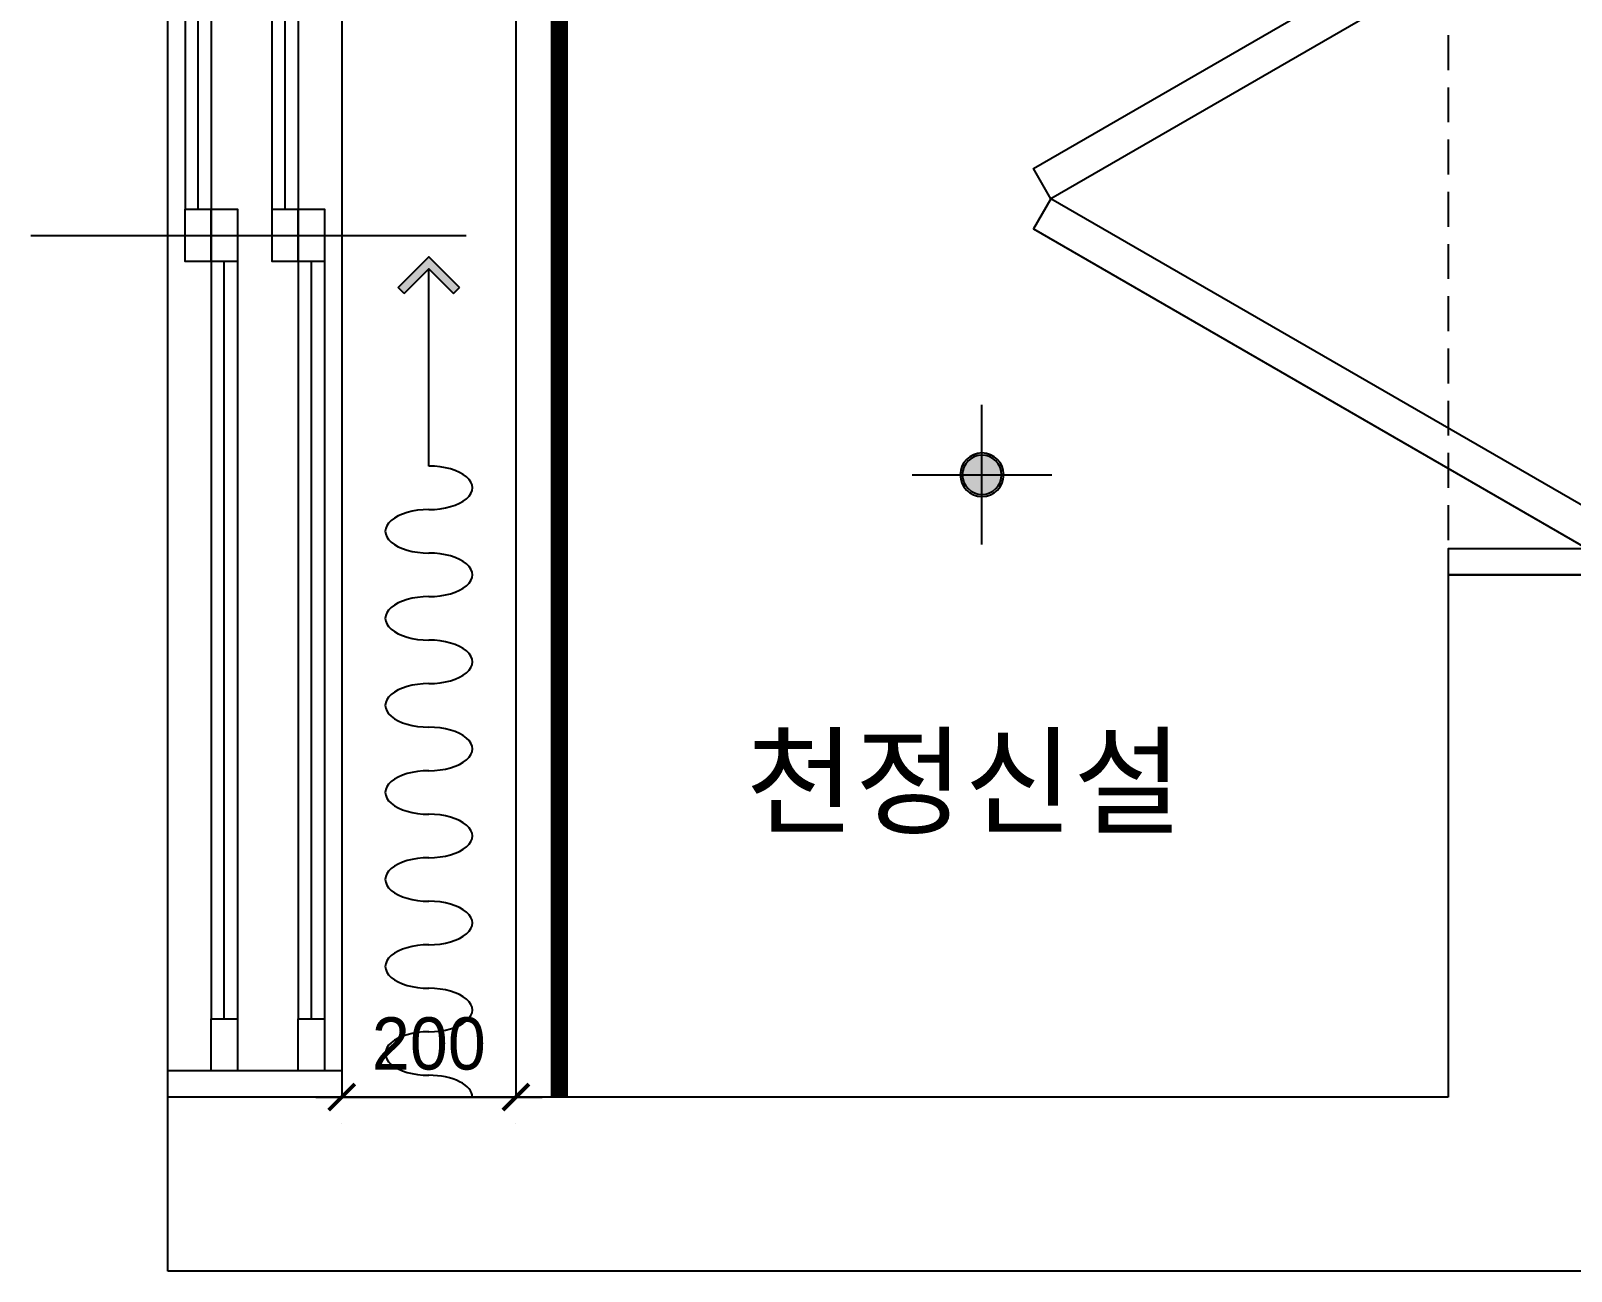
# Model space of a CAD drawing. Header units: inches. Extents: x 261411 to 598054, y 5888 to 34411.
# Drawn here: x 287015 to 288784, y 10010 to 11435 of the extents above; entities that cross this region are included whole.
import ezdxf
from ezdxf.enums import TextEntityAlignment as Align

# ---------------------------------------------------------------- set-up
doc = ezdxf.new("R2010")
doc.units = ezdxf.units.IN
doc.header["$LTSCALE"] = 50
doc.header["$MEASUREMENT"] = 0
doc.linetypes.add('DH-HID2', pattern=[1.2, 0.8, -0.4])
doc.linetypes.add('HID', pattern=[2.5, 1.5, -1])
for name, color, linetype in [('0-ELC TEXT', 7, 'Continuous'), ('01. F-소품', 3, 'Continuous'), ('02-WAL', 2, 'Continuous'), ('06-LIGHT', 4, 'Continuous'), ('07-DIM WAL', 5, 'Continuous'), ('CO-DO-FR', 7, 'Continuous'), ('CO-DOOR', 8, 'Continuous'), ('RC-LIGHT', 7, 'Continuous'), ('도면층4', 4, 'Continuous'), ('도면층5', 5, 'Continuous')]:
    doc.layers.add(name, color=color, linetype=linetype)
doc.styles.add('HY 울릉도 L', font='')
doc.styles.add('코레일둥고', font='Korail_Round_Gothic_Medium.ttf')
doc.styles.get('HY 울릉도 L').set_extended_font_data('HY울릉도L')
doc.dimstyles.new('30', dxfattribs={"dimscale": 30, "dimtxt": 2, "dimasz": 1, "dimexe": 1, "dimexo": 1, "dimgap": 1, "dimtad": 1, "dimdec": 0, "dimrnd": 0.05, "dimdsep": 46, "dimlunit": 6, "dimtxsty": 'HY 울릉도 L', "dimblk": 'ARCHTICK', "dimcen": 2.5, "dimdle": 1, "dimclrd": 133, "dimclre": 133, "dimclrt": 30, "dimadec": 0, "dimazin": 0, "dimtfac": 1, "dimtdec": 0, "dimtix": 1, "dimtmove": 2, "dimatfit": 3, "dimldrblk": 'ARCHTICK', "dimfxl": 1, "dimlwd": -1, "dimlwe": -1, "dimarcsym": 0})

# ---------------------------------------------------------------- blocks, each defined once
blk = doc.blocks.new('FFSFDF')
at = {"layer": '01. F-소품'}
blk.add_hatch(color=8, dxfattribs=at).paths.add_polyline_path([(1567672.9, 1746751.1), (1567679.9, 1746744.1), (1567715.3, 1746779.4), (1567679.9, 1746814.8), (1567672.9, 1746807.7), (1567701.2, 1746779.4)])
at = {"layer": '01. F-소품', "color": 8}
for p, q in [((1567672.9, 1746807.7), (1567679.9, 1746814.8)), ((1567474.8, 1746779.4), (1567701.2, 1746779.4)), ((1567672.9, 1746751.1), (1567679.9, 1746744.1))]:
    blk.add_line(p, q, dxfattribs=at)
for points in [[(1567672.9, 1746807.7), (1567701.2, 1746779.4), (1567672.9, 1746751.1)], [(1567679.9, 1746814.8), (1567715.3, 1746779.4), (1567679.9, 1746744.1)]]:
    blk.add_lwpolyline(points, dxfattribs=at)
for centre, start_param, end_param in [((1566799.8, 1746779.4), 1.570796, 4.712389), ((1566899.8, 1746779.4), 1.570796, 4.712389), ((1566999.8, 1746779.4), 1.570796, 4.712389), ((1567099.8, 1746779.4), 1.570796, 4.712389), ((1567199.8, 1746779.4), 1.570796, 4.712389), ((1567299.8, 1746779.4), 1.570796, 4.712389), ((1567399.8, 1746779.4), 1.570796, 4.712389), ((1566749.8, 1746779.4), 6.283185, 7.853982), ((1566849.8, 1746779.4), 4.712389, 7.853982), ((1566949.8, 1746779.4), 4.712389, 7.853982), ((1567049.8, 1746779.4), 4.712389, 7.853982), ((1567149.8, 1746779.4), 4.712389, 7.853982), ((1567249.8, 1746779.4), 4.712389, 7.853982), ((1567349.8, 1746779.4), 4.712389, 7.853982), ((1567449.8, 1746779.4), 4.712389, 7.853982)]:
    blk.add_ellipse(centre, major_axis=(0, -50), ratio=0.5, start_param=start_param, end_param=end_param, dxfattribs=at)
blk = doc.blocks.new('vudauseh')
at = {"layer": '02-WAL'}
for p, q in [((265672.1, 10010), (265672.1, 10210)), ((267143.1, 10210), (265672.1, 10210)), ((270747.1, 10010), (265672.1, 10010))]:
    blk.add_line(p, q, dxfattribs=at)
blk.add_lwpolyline([(267343.1, 10210), (267343.1, 10810), (267143.1, 10810), (267143.1, 10210)], dxfattribs=at)
at = {"layer": '도면층4'}
for p, q in [((265672.1, 10210), (265672.1, 14261)), ((265872.1, 14261), (265872.1, 10210)), ((265707.1, 11230), (265707.1, 12216)), ((265807.1, 11230), (265807.1, 12216)), ((265514.8, 11200), (266014.8, 11200)), ((265737.1, 10300), (265737.1, 11170)), ((265837.1, 10300), (265837.1, 11170)), ((265872.1, 10240), (265672.1, 10240)), ((265872.1, 10210), (265672.1, 10210))]:
    blk.add_line(p, q, dxfattribs=at)
for points in [[(265722.1, 11170), (265692.1, 11170), (265692.1, 11230), (265722.1, 11230)], [(265752.1, 11170), (265722.1, 11170), (265722.1, 11230), (265752.1, 11230)], [(265822.1, 11170), (265792.1, 11170), (265792.1, 11230), (265822.1, 11230)], [(265852.1, 11170), (265822.1, 11170), (265822.1, 11230), (265852.1, 11230)], [(265752.1, 10240), (265722.1, 10240), (265722.1, 10300), (265752.1, 10300)], [(265852.1, 10240), (265822.1, 10240), (265822.1, 10300), (265852.1, 10300)]]:
    blk.add_lwpolyline(points, close=True, dxfattribs=at)
at = {"layer": '도면층5'}
for p, q in [((265792.1, 11230), (265792.1, 13241)), ((265692.1, 12216), (265692.1, 11230)), ((265722.1, 12216), (265722.1, 11230)), ((265822.1, 12216), (265822.1, 11230)), ((265722.1, 11170), (265722.1, 10300)), ((265752.1, 11170), (265752.1, 10300)), ((265822.1, 11170), (265822.1, 10300)), ((265852.1, 11170), (265852.1, 10300))]:
    blk.add_line(p, q, dxfattribs=at)
blk = doc.blocks.new('D-302')
at = {"layer": 'CO-DO-FR'}
for points in [[(0, 200), (30, 200), (30, 0), (0, 0)], [(2780, 200), (2750, 200), (2750, 0), (2780, 0)]]:
    blk.add_lwpolyline(points, close=True, dxfattribs=at)
at = {"layer": 'CO-DOOR', "color": 251, "linetype": 'DH-HID2'}
blk.add_lwpolyline([(0, 200), (2780, 200), (2780, 0), (0, 0)], close=True, dxfattribs=at)
at = {"layer": 'CO-DOOR'}
for points in [[(64.6, 180), (432.1, -456.5), (397.5, -476.5), (30, 160)], [(799.6, 180), (432.1, -456.5), (466.8, -476.5), (834.3, 160)], [(1980.4, 180), (2347.9, -456.5), (2313.2, -476.5), (1945.7, 160)], [(2715.4, 180), (2347.9, -456.5), (2382.5, -476.5), (2750, 160)]]:
    blk.add_lwpolyline(points, close=True, dxfattribs=at)
blk = doc.blocks.new('cjswjdeh')
blk.add_blockref('vudauseh', (35396.2, -3661.2))
at = {"layer": 'CO-DOOR', "color": 8, "xscale": -1, "rotation": 270}
blk.add_blockref('D-302', (302539.3, 7148.8), dxfattribs=at)
blk = doc.blocks.new('1')
at = {"linetype": 'Continuous'}
h = blk.add_hatch(color=4, dxfattribs=at)
h.dxf.hatch_style = 1
edge = h.paths.add_edge_path()
edge.add_arc((11539653.5, -14273503.8), 37.5, 0, 360)
at = {"color": 1, "linetype": 'Continuous'}
for p, q in [((11539653.5, -14273637.1), (11539653.5, -14273370.5)), ((11539520.2, -14273503.8), (11539786.8, -14273503.8))]:
    blk.add_line(p, q, dxfattribs=at)
at = {"color": 4, "linetype": 'Continuous'}
for radius in [41.5, 37.5]:
    blk.add_circle((11539653.5, -14273503.8), radius, dxfattribs=at)
blk = doc.blocks.new('_ArchTick')
at = {"color": 0, "linetype": 'ByBlock', "const_width": 0.15}
blk.add_lwpolyline([(-0.5, -0.5), (0.5, 0.5)], dxfattribs=at)
blk = doc.blocks.new('*D909')
at = {"layer": '07-DIM WAL', "color": 133}
for p, q in [((287342.1, 10210), (287602.1, 10210)), ((287372.1, 10180), (287372.1, 10180)), ((287572.1, 10180), (287572.1, 10180))]:
    blk.add_line(p, q, dxfattribs=at)
at = {"layer": 'Defpoints', "color": 0}
for p in [(287372.1, 10210), (287572.1, 10210), (287572.1, 10210)]:
    blk.add_point(p, dxfattribs=at)
at = {"layer": '07-DIM WAL', "color": 133, "xscale": 30, "yscale": 30, "zscale": 30}
blk.add_blockref('_ArchTick', (287372.1, 10210), dxfattribs=at)
at = {"layer": '07-DIM WAL', "color": 133, "xscale": 30, "yscale": 30, "zscale": 30, "rotation": 180}
blk.add_blockref('_ArchTick', (287572.1, 10210), dxfattribs=at)
at = {"layer": '07-DIM WAL', "color": 30, "insert": (287472.1, 10271.2), "char_height": 60, "attachment_point": 5, "style": 'HY 울릉도 L'}
blk.add_mtext('200', dxfattribs=at)

msp = doc.modelspace()

# ---------------------------------------------------------------- linework, layer by layer
at = {"layer": '06-LIGHT', "color": 10, "linetype": 'HID', "lineweight": 25, "const_width": 20}
msp.add_lwpolyline([(287622.1, 14193.5), (287622.1, 10210)], dxfattribs=at)
at = {"layer": 'RC-LIGHT'}
for p, q in [((287572.1, 14193.5), (287572.1, 10210)), ((287372.1, 14060), (287372.1, 10210))]:
    msp.add_line(p, q, dxfattribs=at)

# ---------------------------------------------------------------- block references
msp.add_blockref('cjswjdeh', (-13896.2, 3661.2))
at = {"color": 0, "rotation": 90}
msp.add_blockref('FFSFDF', (2034251.5, -1556539.8), dxfattribs=at)
at = {"layer": 'RC-LIGHT', "xscale": -0.6024096385271789, "yscale": 0.6024096385271789, "zscale": 0.6024096385271789, "rotation": 270}
msp.add_blockref('1', (8886603.8, -6940673.5), dxfattribs=at)

# ---------------------------------------------------------------- texts
at = {"layer": '0-ELC TEXT', "style": '코레일둥고'}
msp.add_text('천정신설', height=100, dxfattribs=at).set_placement((287836, 10622.7), align=Align.TOP_LEFT)

# ---------------------------------------------------------------- dimensions: what is measured, and where the dimension line sits
at = {"layer": '07-DIM WAL'}
dim = msp.add_linear_dim(base=(287572.1, 10210), p1=(287372.1, 10210), p2=(287572.1, 10210), dimstyle='30', dxfattribs=at)
dim.commit()
dim.dimension.update_dxf_attribs({"geometry": '*D909', "text_midpoint": (287472.1, 10271.2)})

doc.saveas('drawing.dxf')
